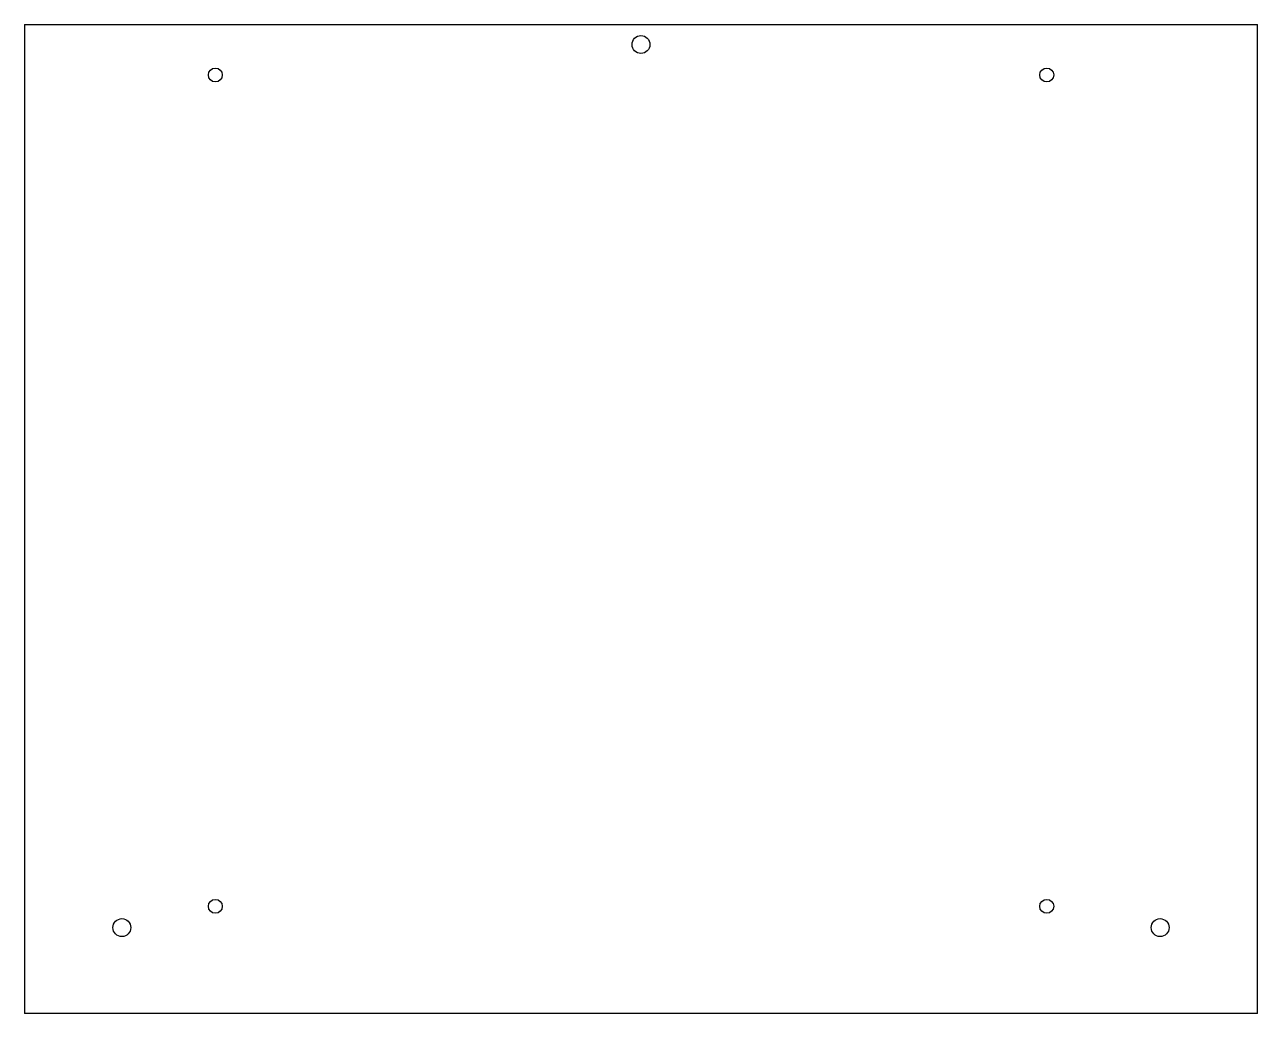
# Model space of a CAD drawing. Header units: millimetres. Extents: x 365 to 674, y 498 to 747.
import ezdxf

# ---------------------------------------------------------------- set-up
doc = ezdxf.new("R2010")
doc.units = ezdxf.units.MM
doc.layers.add('1 CAMA METAL', color=5, linetype='Continuous')

msp = doc.modelspace()

# ---------------------------------------------------------------- linework, layer by layer
at = {"color": 1}
msp.add_line((364.56, 746.93, 0), (364.56, 498.37, 0), dxfattribs=at)
for centre, radius in [((519.5, 741.93, 0), 2.25), ((412.5, 734.28, 0), 1.75), ((621.5, 734.28, 0), 1.75), ((412.5, 525.28, 0), 1.75), ((621.5, 525.28, 0), 1.75), ((389, 519.93, 0), 2.25), ((650, 519.93, 0), 2.25)]:
    msp.add_circle(centre, radius, dxfattribs=at)
at = {"layer": '1 CAMA METAL', "color": 1, "linetype": 'ByBlock'}
for p, q in [((364.56, 746.93, 0), (674.45, 746.93, 0)), ((674.45, 498.37, 0), (674.45, 746.93, 0)), ((674.45, 498.37, 0), (364.56, 498.37, 0))]:
    msp.add_line(p, q, dxfattribs=at)

doc.saveas('drawing.dxf')
